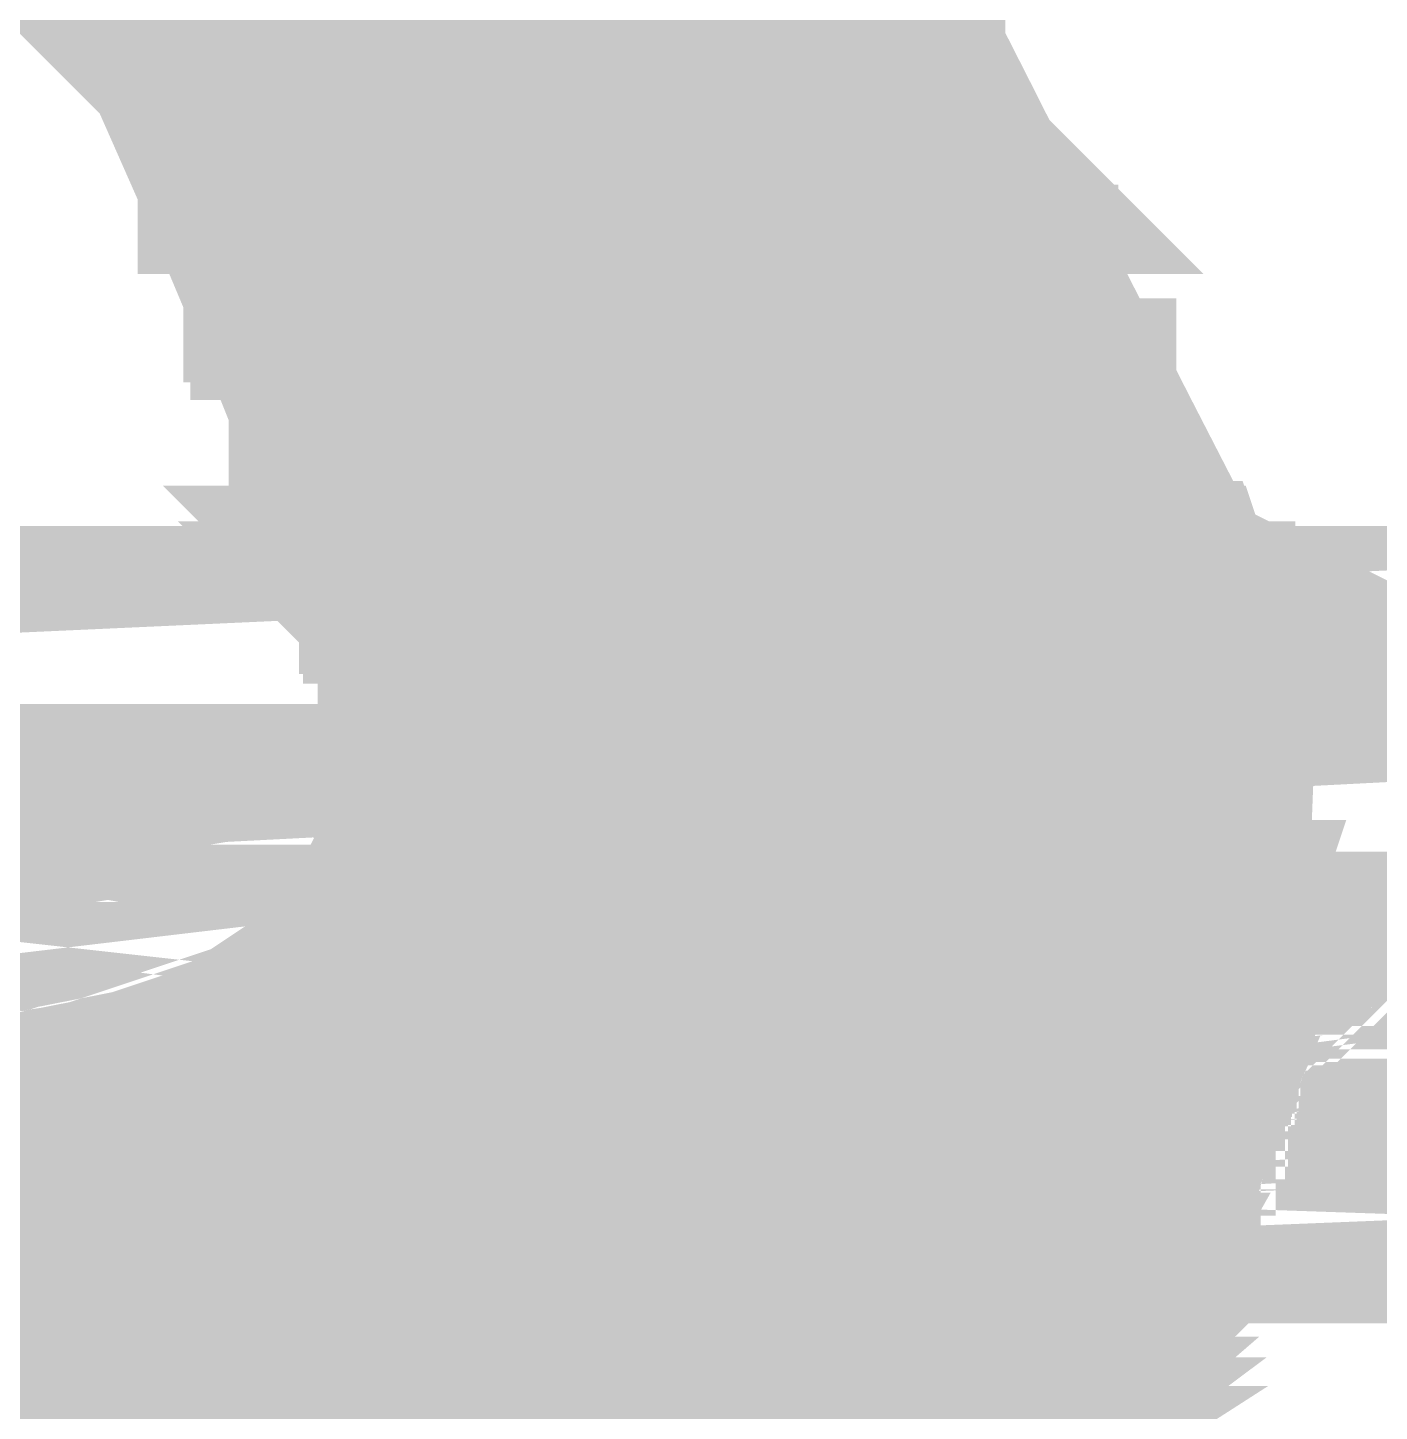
# Model space of a CAD drawing. Extents: x -22 to 239, y -29 to 162.
# Drawn here: x 189.171 to 189.854, y 32.777 to 33.476 of the extents above; entities that cross this region are included whole.
import ezdxf

# ---------------------------------------------------------------- set-up
doc = ezdxf.new("R2010")
doc.units = 0
doc.layers.add('2D_LINE_126', color=255, linetype='CONTINUOUS')

# ---------------------------------------------------------------- blocks, each defined once
blk = doc.blocks.new('SMOOTH_0$1')
at = {"const_width": 0.05}
blk.add_lwpolyline([(-0.025, 0, 1), (0.025, 0, 1)], format="xyb", close=True, dxfattribs=at)
blk = doc.blocks.new('DRAWING_129')
at = {"layer": '2D_LINE_126', "const_width": 0.1}
for points in [[(-8.9807, 1.52769), (-8.94941, 1.45944), (-8.92367, 1.40116), (-8.90063, 1.34631), (-8.87766, 1.28877), (-8.86381, 1.25338), (-8.85039, 1.21952), (-8.83887, 1.1908), (-8.83272, 1.17606), (-8.83107, 1.17186), (-8.82968, 1.16757), (-8.82856, 1.16317), (-8.82508, 1.1444), (-8.8227, 1.12352), (-8.8219, 1.10351), (-8.82288, 1.07815), (-8.82354, 1.07191), (-8.82459, 1.06572), (-8.82602, 1.05953), (-8.82768, 1.054), (-8.82972, 1.0486), (-8.83214, 1.04332), (-8.83694, 1.03448), (-8.84236, 1.0259), (-8.85277, 1.01186), (-8.86432, 0.99872), (-8.87701, 0.98653), (-8.88674, 0.97851), (-8.89702, 0.97119), (-8.9078, 0.9646), (-8.91912, 0.95874), (-8.9372, 0.95098), (-8.95585, 0.94457), (-8.97501, 0.93955), (-9.01359, 0.93193), (-9.05287, 0.92612), (-9.08504, 0.92207)], [(-8.59197, 0.72558), (-8.57155, 0.73871), (-8.55213, 0.75327), (-8.5401, 0.76366), (-8.52881, 0.77477), (-8.51826, 0.78661), (-8.50847, 0.79918), (-8.49619, 0.8175), (-8.48536, 0.83671), (-8.47604, 0.85671), (-8.47031, 0.8703), (-8.46338, 0.88657), (-8.45641, 0.90284), (-8.45054, 0.91644), (-8.44498, 0.93066), (-8.44051, 0.94525), (-8.43714, 0.96013), (-8.4349, 0.97522), (-8.43101, 1.02025), (-8.4293, 1.06548), (-8.43173, 1.15382), (-8.4324, 1.1598), (-8.43358, 1.1657), (-8.43527, 1.17149), (-8.43745, 1.1771), (-8.44011, 1.18251), (-8.44322, 1.18767), (-8.44679, 1.19258), (-8.44847, 1.19484), (-8.45, 1.19721), (-8.45138, 1.19967), (-8.48453, 1.26414), (-8.52223, 1.33806), (-8.56568, 1.42416), (-8.64148, 1.57345)]]:
    blk.add_lwpolyline(points, dxfattribs=at)
for points in [[(-8.94872, 1.45976), (-8.98001, 1.52801), (-8.61926, 1.52801), (-8.58461, 1.45976)], [(-8.93284, 1.42381), (-8.94871, 1.45975), (-8.58461, 1.45975), (-8.56636, 1.42381)], [(-8.94871, 1.45975), (-8.94872, 1.45976), (-8.58461, 1.45976), (-8.58461, 1.45975)], [(-8.94872, 1.45976), (-8.94872, 1.45976), (-8.58461, 1.45976), (-8.58461, 1.45976)], [(-8.92297, 1.40146), (-8.93284, 1.42381), (-8.56636, 1.42381), (-8.55508, 1.40146)], [(-8.92297, 1.40146), (-8.92297, 1.40146), (-8.55508, 1.40146), (-8.55508, 1.40146)], [(-8.89993, 1.3466), (-8.92297, 1.40145), (-8.55507, 1.40145), (-8.5274, 1.3466)], [(-8.92297, 1.40145), (-8.92297, 1.40146), (-8.55508, 1.40146), (-8.55507, 1.40145)], [(-8.89992, 1.34659), (-8.89992, 1.3466), (-8.52739, 1.3466), (-8.52739, 1.34659)], [(-8.89992, 1.3466), (-8.89993, 1.3466), (-8.5274, 1.3466), (-8.52739, 1.3466)], [(-8.89638, 1.33772), (-8.89992, 1.34659), (-8.52739, 1.34659), (-8.52291, 1.33772)], [(-8.89638, 1.33771), (-8.89638, 1.33772), (-8.52291, 1.33772), (-8.52291, 1.33771)], [(-8.87695, 1.28905), (-8.89638, 1.33771), (-8.52291, 1.33771), (-8.49809, 1.28905)], [(-8.87695, 1.28904), (-8.87695, 1.28905), (-8.49809, 1.28905), (-8.49809, 1.28904)], [(-8.86706, 1.2638), (-8.87695, 1.28904), (-8.49809, 1.28904), (-8.48521, 1.2638)], [(-8.8631, 1.25366), (-8.86706, 1.2638), (-8.48521, 1.2638), (-8.48, 1.25366)], [(-8.86706, 1.2638), (-8.86706, 1.2638), (-8.48521, 1.2638), (-8.48521, 1.2638)], [(-8.84968, 1.2198), (-8.8631, 1.25366), (-8.48, 1.25366), (-8.46259, 1.2198)], [(-8.84147, 1.19933), (-8.84968, 1.2198), (-8.46259, 1.2198), (-8.45206, 1.19933)], [(-8.84146, 1.1993), (-8.84146, 1.19931), (-8.45205, 1.19931), (-8.45204, 1.1993)], [(-8.84047, 1.19684), (-8.84146, 1.1993), (-8.45204, 1.1993), (-8.45067, 1.19684)], [(-8.84045, 1.19679), (-8.84046, 1.19681), (-8.45066, 1.19681), (-8.45064, 1.19679)], [(-8.84146, 1.19931), (-8.84147, 1.19933), (-8.45206, 1.19933), (-8.45205, 1.19931)], [(-8.8395, 1.19443), (-8.84045, 1.19679), (-8.45064, 1.19679), (-8.44911, 1.19443)], [(-8.84046, 1.19681), (-8.84047, 1.19684), (-8.45067, 1.19684), (-8.45066, 1.19681)], [(-8.83949, 1.19439), (-8.8395, 1.1944), (-8.4491, 1.1944), (-8.44908, 1.19439)], [(-8.8395, 1.1944), (-8.8395, 1.19443), (-8.44911, 1.19443), (-8.4491, 1.1944)], [(-8.83858, 1.19212), (-8.83949, 1.19439), (-8.44908, 1.19439), (-8.4474, 1.19212)], [(-8.83656, 1.18725), (-8.83816, 1.19108), (-8.44664, 1.19108), (-8.44385, 1.18725)], [(-8.83816, 1.19108), (-8.83858, 1.19212), (-8.4474, 1.19212), (-8.44664, 1.19108)], [(-8.83444, 1.18215), (-8.83656, 1.18725), (-8.44385, 1.18725), (-8.44078, 1.18215)], [(-8.8322, 1.1768), (-8.83444, 1.18215), (-8.44078, 1.18215), (-8.43815, 1.1768)], [(-10.41631, 1.17403), (-10.4163, 1.17405), (-10.04769, 1.17405), (-10.04813, 1.17403)], [(-10.4163, 1.17405), (-10.41628, 1.17406), (-10.04729, 1.17406), (-10.04769, 1.17405)], [(-10.41632, 1.17403), (-10.41631, 1.17403), (-10.04813, 1.17403), (-10.04816, 1.17403)], [(-8.83202, 1.17635), (-8.83202, 1.17636), (-8.43798, 1.17636), (-8.43797, 1.17635)], [(-8.83202, 1.17636), (-8.8322, 1.1768), (-8.43815, 1.1768), (-8.43798, 1.17636)], [(-8.83036, 1.17214), (-8.83201, 1.17634), (-8.43797, 1.17634), (-8.43634, 1.17214)], [(-8.83201, 1.17634), (-8.83202, 1.17635), (-8.43797, 1.17635), (-8.43797, 1.17634)], [(-8.83035, 1.17212), (-8.83036, 1.17214), (-8.43634, 1.17214), (-8.43633, 1.17212)], [(-8.83034, 1.1721), (-8.83035, 1.17212), (-8.43633, 1.17212), (-8.43633, 1.1721)], [(-8.83007, 1.17124), (-8.83034, 1.1721), (-8.43633, 1.1721), (-8.43599, 1.17124)], [(-8.82896, 1.16781), (-8.83007, 1.17124), (-8.43599, 1.17124), (-8.43499, 1.16781)], [(-8.82895, 1.16778), (-8.82896, 1.16781), (-8.43499, 1.16781), (-8.43498, 1.16778)], [(-8.82894, 1.16776), (-8.82895, 1.16778), (-8.43498, 1.16778), (-8.43498, 1.16776)], [(-8.82837, 1.16552), (-8.82894, 1.16776), (-8.43498, 1.16776), (-8.43432, 1.16552)], [(-8.82781, 1.16334), (-8.82782, 1.16336), (-8.43389, 1.16336), (-8.43389, 1.16334)], [(-8.82782, 1.16336), (-8.82837, 1.16552), (-8.43432, 1.16552), (-8.43389, 1.16336)], [(-8.82781, 1.16331), (-8.82781, 1.16334), (-8.43389, 1.16334), (-8.43388, 1.16331)], [(-8.82714, 1.15968), (-8.82781, 1.16331), (-8.43388, 1.16331), (-8.43315, 1.15968)], [(-8.82604, 1.15377), (-8.82714, 1.15968), (-8.43315, 1.15968), (-8.43249, 1.15377)], [(-8.82433, 1.14454), (-8.82604, 1.15377), (-8.43249, 1.15377), (-8.43224, 1.14454)], [(-8.82433, 1.14451), (-8.82433, 1.14454), (-8.43224, 1.14454), (-8.43224, 1.14451)], [(-8.82194, 1.1236), (-8.82433, 1.14448), (-8.43224, 1.14448), (-8.43166, 1.1236)], [(-8.82433, 1.14448), (-8.82433, 1.14451), (-8.43224, 1.14451), (-8.43224, 1.14448)], [(-8.82194, 1.12358), (-8.82194, 1.1236), (-8.43166, 1.1236), (-8.43166, 1.12358)], [(-8.82194, 1.12355), (-8.82194, 1.12358), (-8.43166, 1.12358), (-8.43166, 1.12355)], [(-8.82114, 1.10354), (-8.82194, 1.12355), (-8.43166, 1.12355), (-8.43111, 1.10354)], [(-8.82211, 1.07812), (-8.82114, 1.10348), (-8.43111, 1.10348), (-8.43041, 1.07812)], [(-8.82114, 1.10348), (-8.82114, 1.10351), (-8.43111, 1.10351), (-8.43111, 1.10348)], [(-8.82114, 1.10351), (-8.82114, 1.10354), (-8.43111, 1.10354), (-8.43111, 1.10351)], [(-9.51781, 1.08401), (-9.51784, 1.08401), (-9.20962, 1.08401), (-9.20962, 1.08401)], [(-9.94255, 1.08386), (-9.94245, 1.08401), (-9.51787, 1.08401), (-9.52078, 1.08386)], [(-9.94245, 1.08401), (-9.94245, 1.08401), (-9.51784, 1.08401), (-9.51787, 1.08401)], [(-9.94255, 1.08385), (-9.94255, 1.08386), (-9.52078, 1.08386), (-9.52081, 1.08385)], [(-9.51194, 1.08361), (-9.51483, 1.08392), (-9.2096, 1.08392), (-9.20955, 1.08361)], [(-9.51483, 1.08392), (-9.51486, 1.08392), (-9.2096, 1.08392), (-9.2096, 1.08392)], [(-9.51191, 1.08361), (-9.51194, 1.08361), (-9.20955, 1.08361), (-9.20955, 1.08361)], [(-9.94281, 1.08347), (-9.94256, 1.08385), (-9.52084, 1.08385), (-9.52373, 1.08347)], [(-9.94281, 1.08347), (-9.94281, 1.08347), (-9.52373, 1.08347), (-9.52376, 1.08347)], [(-9.94256, 1.08385), (-9.94255, 1.08385), (-9.52081, 1.08385), (-9.52084, 1.08385)], [(-9.51188, 1.0836), (-9.51191, 1.08361), (-9.20955, 1.08361), (-9.20954, 1.0836)], [(-9.50898, 1.08305), (-9.50901, 1.08306), (-9.20949, 1.08306), (-9.20948, 1.08305)], [(-9.51138, 1.08351), (-9.51188, 1.0836), (-9.20954, 1.0836), (-9.20953, 1.08351)], [(-9.94282, 1.08346), (-9.94281, 1.08347), (-9.52376, 1.08347), (-9.52379, 1.08346)], [(-9.50901, 1.08306), (-9.51138, 1.08351), (-9.20953, 1.08351), (-9.20949, 1.08306)], [(-9.94323, 1.08285), (-9.94323, 1.08285), (-9.52664, 1.08285), (-9.52667, 1.08285)], [(-8.82212, 1.07807), (-8.82211, 1.07809), (-8.43041, 1.07809), (-8.43041, 1.07807)], [(-8.82279, 1.07183), (-8.82212, 1.07807), (-8.43041, 1.07807), (-8.43024, 1.07183)], [(-8.82211, 1.07809), (-8.82211, 1.07812), (-8.43041, 1.07812), (-8.43041, 1.07809)], [(-9.49151, 1.07104), (-9.49212, 1.0717), (-9.21604, 1.0717), (-9.21725, 1.07104)], [(-9.49007, 1.06951), (-9.49151, 1.07104), (-9.21725, 1.07104), (-9.22074, 1.06951)], [(-9.49005, 1.06949), (-9.49007, 1.06951), (-9.22074, 1.06951), (-9.22078, 1.06949)], [(-9.49004, 1.06947), (-9.49005, 1.06949), (-9.22078, 1.06949), (-9.22082, 1.06947)], [(-9.48682, 1.06557), (-9.49004, 1.06947), (-9.22082, 1.06947), (-9.2297, 1.06557)], [(-8.82383, 1.06559), (-8.82279, 1.07179), (-8.43024, 1.07179), (-8.43007, 1.06559)], [(-8.82279, 1.07179), (-8.82279, 1.07181), (-8.43024, 1.07181), (-8.43024, 1.07179)], [(-8.82279, 1.07181), (-8.82279, 1.07183), (-8.43024, 1.07183), (-8.43024, 1.07181)], [(-9.48558, 1.06406), (-9.4856, 1.06408), (-9.23389, 1.06408), (-9.23394, 1.06406)], [(-9.4856, 1.06408), (-9.48682, 1.06557), (-9.2297, 1.06557), (-9.23389, 1.06408)], [(-9.48274, 1.06013), (-9.48557, 1.06405), (-9.234, 1.06405), (-9.24507, 1.06013)], [(-9.48557, 1.06405), (-9.48558, 1.06406), (-9.23394, 1.06406), (-9.234, 1.06405)], [(-8.82528, 1.05936), (-8.82386, 1.06548), (-8.43006, 1.06548), (-8.4303, 1.05936)], [(-8.82384, 1.06554), (-8.82384, 1.06557), (-8.43007, 1.06557), (-8.43007, 1.06554)], [(-8.82386, 1.06548), (-8.82384, 1.06554), (-8.43007, 1.06554), (-8.43006, 1.06548)], [(-8.82384, 1.06557), (-8.82383, 1.06559), (-8.43007, 1.06559), (-8.43007, 1.06557)], [(-9.4777, 1.0524), (-9.47967, 1.05553), (-9.26177, 1.05553), (-9.27419, 1.0524)], [(-9.48146, 1.05836), (-9.48147, 1.05838), (-9.25144, 1.05838), (-9.25152, 1.05836)], [(-9.47967, 1.05553), (-9.48146, 1.05836), (-9.25152, 1.05836), (-9.26177, 1.05553)], [(-9.48149, 1.05839), (-9.48274, 1.06013), (-9.24507, 1.06013), (-9.25137, 1.05839)], [(-9.48147, 1.05838), (-9.48149, 1.05839), (-9.25137, 1.05839), (-9.25144, 1.05838)], [(-8.82695, 1.05378), (-8.82529, 1.05931), (-8.4303, 1.05931), (-8.43051, 1.05378)], [(-8.82529, 1.05931), (-8.82528, 1.05933), (-8.4303, 1.05933), (-8.4303, 1.05931)], [(-8.82528, 1.05933), (-8.82528, 1.05936), (-8.4303, 1.05936), (-8.4303, 1.05933)], [(-9.47652, 1.05026), (-9.47652, 1.05026), (-9.28272, 1.05026), (-9.28273, 1.05026)], [(-9.47767, 1.05236), (-9.47769, 1.05238), (-9.27427, 1.05238), (-9.27435, 1.05236)], [(-9.47652, 1.05026), (-9.47767, 1.05236), (-9.27435, 1.05236), (-9.28272, 1.05026)], [(-9.47769, 1.05238), (-9.4777, 1.0524), (-9.27419, 1.0524), (-9.27427, 1.05238)], [(-9.47428, 1.04619), (-9.47652, 1.05026), (-9.28273, 1.05026), (-9.29809, 1.04619)], [(-8.83145, 1.04301), (-8.82903, 1.04828), (-8.43071, 1.04828), (-8.43091, 1.04301)], [(-8.82903, 1.04828), (-8.82902, 1.04831), (-8.43071, 1.04831), (-8.43071, 1.04828)], [(-8.82902, 1.04831), (-8.82901, 1.04833), (-8.43071, 1.04833), (-8.43071, 1.04831)], [(-8.82901, 1.04833), (-8.82697, 1.05373), (-8.43051, 1.05373), (-8.43071, 1.04833)], [(-8.82697, 1.05373), (-8.82696, 1.05376), (-8.43051, 1.05376), (-8.43051, 1.05373)], [(-8.82696, 1.05376), (-8.82695, 1.05378), (-8.43051, 1.05378), (-8.43051, 1.05376)], [(-9.47228, 1.0425), (-9.47228, 1.0425), (-9.31198, 1.0425), (-9.31199, 1.0425)], [(-9.46768, 1.03406), (-9.47228, 1.0425), (-9.31199, 1.0425), (-9.34298, 1.03406)], [(-9.47228, 1.04251), (-9.47428, 1.04618), (-9.2981, 1.04618), (-9.31198, 1.04251)], [(-9.47428, 1.04618), (-9.47428, 1.04619), (-9.29809, 1.04619), (-9.2981, 1.04618)], [(-8.83627, 1.03412), (-8.83147, 1.04296), (-8.43091, 1.04296), (-8.43125, 1.03412)], [(-8.83147, 1.04296), (-8.83146, 1.04298), (-8.43091, 1.04298), (-8.43091, 1.04296)], [(-8.83146, 1.04298), (-8.83145, 1.04301), (-8.43091, 1.04301), (-8.43091, 1.04298)], [(-9.46755, 1.03384), (-9.46768, 1.03406), (-9.34298, 1.03406), (-9.34377, 1.03384)], [(-8.84171, 1.0255), (-8.8363, 1.03407), (-8.43125, 1.03407), (-8.43157, 1.0255)], [(-8.8363, 1.03407), (-8.83628, 1.0341), (-8.43125, 1.0341), (-8.43125, 1.03407)], [(-8.83628, 1.0341), (-8.83627, 1.03412), (-8.43125, 1.03412), (-8.43125, 1.0341)], [(-9.46755, 1.03384), (-9.46755, 1.03384), (-9.34377, 1.03384), (-9.34378, 1.03384)], [(-9.46236, 1.0255), (-9.46755, 1.03384), (-9.34378, 1.03384), (-9.37349, 1.0255)], [(-9.45744, 1.01828), (-9.46083, 1.02304), (-9.38277, 1.02304), (-9.40072, 1.01828)], [(-9.46083, 1.02304), (-9.46236, 1.0255), (-9.37349, 1.0255), (-9.38277, 1.02304)], [(-8.85216, 1.0114), (-8.84557, 1.02029), (-8.43177, 1.02029), (-8.43254, 1.0114)], [(-8.84557, 1.02029), (-8.84175, 1.02545), (-8.43158, 1.02545), (-8.43177, 1.02029)], [(-8.84175, 1.02545), (-8.84173, 1.02547), (-8.43158, 1.02547), (-8.43158, 1.02545)], [(-8.84173, 1.02547), (-8.84171, 1.0255), (-8.43157, 1.0255), (-8.43158, 1.02547)], [(-9.45352, 1.013), (-9.45387, 1.01337), (-9.42326, 1.01337), (-9.42497, 1.013)], [(-9.45387, 1.01337), (-9.45454, 1.01419), (-9.41949, 1.01419), (-9.42326, 1.01337)], [(-9.45454, 1.01419), (-9.45744, 1.01828), (-9.40072, 1.01828), (-9.41949, 1.01419)], [(-9.44643, 1.00944), (-9.44692, 1.00947), (-9.44579, 1.00947)], [(-9.44692, 1.00947), (-9.44706, 1.00947), (-9.44574, 1.00947), (-9.44579, 1.00947)], [(-9.44706, 1.00947), (-9.4476, 1.00954), (-9.44515, 1.00954), (-9.44574, 1.00947)], [(-9.4476, 1.00954), (-9.44769, 1.00955), (-9.44508, 1.00955), (-9.44515, 1.00954)], [(-9.44832, 1.00968), (-9.44893, 1.00985), (-9.44332, 1.00985), (-9.44434, 1.00968)], [(-9.44769, 1.00955), (-9.44832, 1.00968), (-9.44434, 1.00968), (-9.44508, 1.00955)], [(-9.44893, 1.00985), (-9.44953, 1.01007), (-9.44202, 1.01007), (-9.44332, 1.00985)], [(-9.44953, 1.01007), (-9.4501, 1.01034), (-9.44046, 1.01034), (-9.44202, 1.01007)], [(-9.4501, 1.01034), (-9.45066, 1.01066), (-9.43863, 1.01066), (-9.44046, 1.01034)], [(-9.45066, 1.01066), (-9.45153, 1.01124), (-9.4352, 1.01124), (-9.43863, 1.01066)], [(-9.45153, 1.01124), (-9.45236, 1.0119), (-9.43141, 1.0119), (-9.4352, 1.01124)], [(-9.45236, 1.0119), (-9.45315, 1.01261), (-9.42727, 1.01261), (-9.43141, 1.0119)], [(-9.45315, 1.01261), (-9.45352, 1.013), (-9.42497, 1.013), (-9.42727, 1.01261)], [(-8.86375, 0.99822), (-8.8522, 1.01135), (-8.43254, 1.01135), (-8.43368, 0.99822)], [(-8.8522, 1.01135), (-8.85218, 1.01138), (-8.43254, 1.01138), (-8.43254, 1.01135)], [(-8.85218, 1.01138), (-8.85216, 1.0114), (-8.43254, 1.0114), (-8.43254, 1.01138)], [(-8.87648, 0.98598), (-8.8638, 0.99817), (-8.43368, 0.99817), (-8.43473, 0.98598)], [(-8.8638, 0.99817), (-8.86377, 0.99819), (-8.43368, 0.99819), (-8.43368, 0.99817)], [(-8.86377, 0.99819), (-8.86375, 0.99822), (-8.43368, 0.99822), (-8.43368, 0.99819)], [(-8.88625, 0.97793), (-8.87652, 0.98594), (-8.43474, 0.98594), (-8.43543, 0.97793)], [(-8.87652, 0.98594), (-8.8765, 0.98596), (-8.43474, 0.98596), (-8.43474, 0.98594)], [(-8.8765, 0.98596), (-8.87648, 0.98598), (-8.43473, 0.98598), (-8.43474, 0.98596)], [(-8.89658, 0.97057), (-8.88992, 0.97531), (-8.43565, 0.97531), (-8.43636, 0.97057)], [(-8.8863, 0.97789), (-8.88627, 0.97791), (-8.43543, 0.97791), (-8.43543, 0.97789)], [(-8.88992, 0.97531), (-8.8863, 0.97789), (-8.43543, 0.97789), (-8.43565, 0.97531)], [(-8.88627, 0.97791), (-8.88625, 0.97793), (-8.43543, 0.97793), (-8.43543, 0.97791)], [(-8.9074, 0.96395), (-8.89663, 0.97054), (-8.43636, 0.97054), (-8.43734, 0.96395)], [(-8.89663, 0.97054), (-8.8966, 0.97055), (-8.43636, 0.97055), (-8.43636, 0.97054)], [(-8.8966, 0.97055), (-8.89658, 0.97057), (-8.43636, 0.97057), (-8.43636, 0.97055)], [(-8.9369, 0.95028), (-8.91882, 0.95804), (-8.4384, 0.95804), (-8.44015, 0.95028)], [(-8.91882, 0.95804), (-8.91879, 0.95805), (-8.43839, 0.95805), (-8.4384, 0.95804)], [(-8.91879, 0.95805), (-8.91877, 0.95806), (-8.43839, 0.95806), (-8.43839, 0.95805)], [(-8.91877, 0.95806), (-8.91452, 0.96027), (-8.43789, 0.96027), (-8.43839, 0.95806)], [(-8.91452, 0.96027), (-8.90745, 0.96393), (-8.43735, 0.96393), (-8.43789, 0.96027)], [(-8.90745, 0.96393), (-8.90742, 0.96394), (-8.43735, 0.96394), (-8.43735, 0.96393)], [(-8.90742, 0.96394), (-8.9074, 0.96395), (-8.43734, 0.96395), (-8.43735, 0.96394)], [(-8.95096, 0.94544), (-8.93695, 0.95026), (-8.44016, 0.95026), (-8.44125, 0.94544)], [(-8.93695, 0.95026), (-8.93693, 0.95027), (-8.44016, 0.95027), (-8.44016, 0.95026)], [(-8.93693, 0.95027), (-8.9369, 0.95028), (-8.44015, 0.95028), (-8.44016, 0.95027)], [(-8.97481, 0.93881), (-8.95565, 0.94383), (-8.44174, 0.94383), (-8.44328, 0.93881)], [(-8.95565, 0.94383), (-8.95563, 0.94384), (-8.44174, 0.94384), (-8.44174, 0.94383)], [(-8.95563, 0.94384), (-8.9556, 0.94385), (-8.44174, 0.94385), (-8.44174, 0.94384)], [(-8.9556, 0.94385), (-8.95096, 0.94544), (-8.44125, 0.94544), (-8.44174, 0.94385)], [(-9.01345, 0.93118), (-8.97486, 0.9388), (-8.44328, 0.9388), (-8.44562, 0.93118)], [(-8.97486, 0.9388), (-8.97483, 0.93881), (-8.44328, 0.93881), (-8.44328, 0.9388)], [(-8.97483, 0.93881), (-8.97481, 0.93881), (-8.44328, 0.93881), (-8.44328, 0.93881)], [(-9.05275, 0.92537), (-9.01527, 0.93091), (-8.4457, 0.93091), (-8.44787, 0.92537)], [(-9.01527, 0.93091), (-9.01348, 0.93118), (-8.44562, 0.93118), (-8.4457, 0.93091)], [(-9.01348, 0.93118), (-9.01347, 0.93118), (-8.44562, 0.93118), (-8.44562, 0.93118)], [(-9.01347, 0.93118), (-9.01345, 0.93118), (-8.44562, 0.93118), (-8.44562, 0.93118)], [(-9.08495, 0.92131), (-9.05277, 0.92536), (-8.44787, 0.92536), (-8.44945, 0.92131)], [(-9.05276, 0.92536), (-9.05275, 0.92537), (-8.44787, 0.92537), (-8.44787, 0.92536)], [(-9.05277, 0.92536), (-9.05276, 0.92536), (-8.44787, 0.92536), (-8.44787, 0.92536)], [(-9.15024, 0.91268), (-9.12011, 0.91673), (-8.45124, 0.91673), (-8.45299, 0.91268)], [(-9.11907, 0.91687), (-9.08495, 0.92131), (-8.44945, 0.92131), (-8.45119, 0.91687)], [(-9.12011, 0.91673), (-9.11907, 0.91687), (-8.45119, 0.91687), (-8.45124, 0.91673)], [(-9.19298, 0.90703), (-9.17224, 0.90956), (-8.45434, 0.90956), (-8.45544, 0.90703)], [(-9.17223, 0.90956), (-9.17222, 0.90956), (-8.45434, 0.90956), (-8.45434, 0.90956)], [(-9.17222, 0.90956), (-9.15024, 0.91268), (-8.45299, 0.91268), (-8.45434, 0.90956)], [(-9.17224, 0.90956), (-9.17223, 0.90956), (-8.45434, 0.90956), (-8.45434, 0.90956)], [(-9.27186, 0.90241), (-9.24732, 0.90314), (-8.45712, 0.90314), (-8.45743, 0.90241)], [(-9.29748, 0.90136), (-9.27186, 0.90241), (-8.45743, 0.90241), (-8.45788, 0.90136)], [(-9.24732, 0.90314), (-9.2473, 0.90314), (-8.45712, 0.90314), (-8.45712, 0.90314)], [(-9.2472, 0.90315), (-9.2196, 0.90479), (-8.4564, 0.90479), (-8.45711, 0.90315)], [(-9.21959, 0.90479), (-9.21958, 0.90479), (-8.4564, 0.90479), (-8.4564, 0.90479)], [(-9.24729, 0.90314), (-9.24724, 0.90314), (-8.45711, 0.90314), (-8.45712, 0.90314)], [(-9.24724, 0.90314), (-9.2472, 0.90315), (-8.45711, 0.90315), (-8.45711, 0.90314)], [(-9.32872, 0.89867), (-9.29748, 0.90136), (-8.45788, 0.90136), (-8.45903, 0.89867)], [(-9.21958, 0.90479), (-9.19301, 0.90702), (-8.45544, 0.90702), (-8.4564, 0.90479)], [(-9.2196, 0.90479), (-9.21959, 0.90479), (-8.4564, 0.90479), (-8.4564, 0.90479)], [(-9.19301, 0.90702), (-9.193, 0.90702), (-8.45544, 0.90702), (-8.45544, 0.90702)], [(-9.193, 0.90702), (-9.19298, 0.90703), (-8.45544, 0.90703), (-8.45544, 0.90702)], [(-9.2473, 0.90314), (-9.24729, 0.90314), (-8.45712, 0.90314), (-8.45712, 0.90314)], [(-9.36034, 0.89493), (-9.32872, 0.89867), (-8.45903, 0.89867), (-8.46063, 0.89493)], [(-9.38724, 0.89062), (-9.36034, 0.89493), (-8.46063, 0.89493), (-8.46248, 0.89062)], [(-9.41219, 0.88687), (-9.38725, 0.89062), (-8.46248, 0.89062), (-8.46408, 0.88687)], [(-9.38724, 0.89062), (-9.38724, 0.89062), (-8.46248, 0.89062), (-8.46248, 0.89062)], [(-9.38725, 0.89062), (-9.38724, 0.89062), (-8.46248, 0.89062), (-8.46248, 0.89062)], [(-9.46483, 0.88114), (-9.46482, 0.88114), (-8.46652, 0.88114), (-8.46652, 0.88114)], [(-9.51691, 0.87691), (-9.46483, 0.88114), (-8.46652, 0.88114), (-8.46833, 0.87691)], [(-9.41826, 0.88596), (-9.41825, 0.88596), (-8.46447, 0.88596), (-8.46447, 0.88596)], [(-9.46482, 0.88114), (-9.41826, 0.88596), (-8.46447, 0.88596), (-8.46652, 0.88114)], [(-9.46482, 0.88114), (-9.46482, 0.88114), (-8.46652, 0.88114), (-8.46652, 0.88114)], [(-9.4122, 0.88687), (-9.41219, 0.88687), (-8.46408, 0.88687), (-8.46409, 0.88687)], [(-9.41825, 0.88596), (-9.41823, 0.88597), (-8.46447, 0.88597), (-8.46447, 0.88596)], [(-9.41823, 0.88597), (-9.4122, 0.88687), (-8.46409, 0.88687), (-8.46447, 0.88597)], [(-9.63649, 0.87121), (-9.56739, 0.87398), (-8.46957, 0.87398), (-8.47075, 0.87121)], [(-9.56738, 0.87398), (-9.51693, 0.87691), (-8.46833, 0.87691), (-8.46957, 0.87398)], [(-9.51692, 0.87691), (-9.51691, 0.87691), (-8.46833, 0.87691), (-8.46833, 0.87691)], [(-9.56739, 0.87398), (-9.56739, 0.87398), (-8.46957, 0.87398), (-8.46957, 0.87398)], [(-9.51693, 0.87691), (-9.51692, 0.87691), (-8.46833, 0.87691), (-8.46833, 0.87691)], [(-9.56739, 0.87398), (-9.56738, 0.87398), (-8.46957, 0.87398), (-8.46957, 0.87398)], [(-10.06061, 0.87156), (-10.06061, 0.87156), (-9.66816, 0.87156), (-9.66814, 0.87156)], [(-10.06082, 0.87102), (-10.06061, 0.87156), (-9.66814, 0.87156), (-9.65232, 0.87102)], [(-9.6365, 0.87121), (-9.63649, 0.87121), (-8.47075, 0.87121), (-8.47075, 0.87121)], [(-10.06039, 0.8721), (-10.06039, 0.87211), (-9.67398, 0.87211), (-9.67395, 0.8721)], [(-10.06061, 0.87156), (-10.06061, 0.87157), (-9.66819, 0.87157), (-9.66816, 0.87156)], [(-10.06061, 0.87157), (-10.06039, 0.8721), (-9.67395, 0.8721), (-9.66819, 0.87157)], [(-10.06099, 0.8706), (-10.06099, 0.8706), (-8.47101, 0.8706), (-8.47101, 0.8706)], [(-10.0664, 0.85702), (-10.06099, 0.8706), (-8.47101, 0.8706), (-8.47674, 0.85702)], [(-10.06099, 0.8706), (-10.06082, 0.87102), (-8.47083, 0.87102), (-8.47101, 0.8706)], [(-9.6523, 0.87102), (-9.65229, 0.87102), (-8.47083, 0.87102), (-8.47083, 0.87102)], [(-9.65229, 0.87102), (-9.63651, 0.87121), (-8.47075, 0.87121), (-8.47083, 0.87102)], [(-9.63651, 0.87121), (-9.6365, 0.87121), (-8.47075, 0.87121), (-8.47075, 0.87121)], [(-10.07434, 0.83706), (-10.0664, 0.85702), (-8.47674, 0.85702), (-8.48604, 0.83706)], [(-10.0773, 0.82963), (-10.07434, 0.83706), (-8.48604, 0.83706), (-8.49023, 0.82963)], [(-10.08089, 0.8179), (-10.0773, 0.82963), (-8.49023, 0.82963), (-8.49684, 0.8179)], [(-10.08518, 0.80383), (-10.08089, 0.8179), (-8.49684, 0.8179), (-8.50626, 0.80383)], [(-10.08608, 0.79962), (-10.08518, 0.80383), (-8.50626, 0.80383), (-8.50909, 0.79962)], [(-10.08877, 0.7871), (-10.08608, 0.79962), (-8.50909, 0.79962), (-8.51885, 0.7871)], [(-10.09084, 0.77743), (-10.08877, 0.7871), (-8.51885, 0.7871), (-8.52746, 0.77743)], [(-10.0925, 0.76422), (-10.09111, 0.7753), (-8.52936, 0.7753), (-8.54062, 0.76422)], [(-10.09111, 0.7753), (-10.09084, 0.77743), (-8.52746, 0.77743), (-8.52936, 0.7753)], [(-10.09381, 0.75387), (-10.0925, 0.76422), (-8.54062, 0.76422), (-8.5526, 0.75387)], [(-10.09422, 0.75065), (-10.09381, 0.75387), (-8.5526, 0.75387), (-8.5569, 0.75065)], [(-10.09467, 0.73933), (-10.09422, 0.75065), (-8.5569, 0.75065), (-8.57199, 0.73933)], [(-10.09519, 0.72624), (-10.09467, 0.73933), (-8.57199, 0.73933), (-8.59236, 0.72624)]]:
    blk.add_lwpolyline(points, close=True, dxfattribs=at)
at = {"layer": '2D_LINE_126'}
for p in [(-8.94872, 1.45976), (-8.94872, 1.45976), (-8.94872, 1.45976), (-8.94872, 1.45976), (-8.94871, 1.45975), (-8.94871, 1.45975), (-8.58461, 1.45976), (-8.58461, 1.45976), (-8.58461, 1.45976), (-8.58461, 1.45976), (-8.58461, 1.45975), (-8.58461, 1.45975), (-8.93284, 1.42381), (-8.93284, 1.42381), (-8.56636, 1.42381), (-8.56636, 1.42381), (-8.92297, 1.40146), (-8.92297, 1.40146), (-8.92297, 1.40146), (-8.92297, 1.40146), (-8.92297, 1.40145), (-8.92297, 1.40145), (-8.55508, 1.40146), (-8.55508, 1.40146), (-8.55508, 1.40146), (-8.55508, 1.40146), (-8.55507, 1.40145), (-8.55507, 1.40145), (-8.89993, 1.3466), (-8.89993, 1.3466), (-8.89992, 1.3466), (-8.89992, 1.3466), (-8.89992, 1.34659), (-8.89992, 1.34659), (-8.5274, 1.3466), (-8.5274, 1.3466), (-8.52739, 1.3466), (-8.52739, 1.3466), (-8.52739, 1.34659), (-8.52739, 1.34659), (-8.89638, 1.33772), (-8.89638, 1.33772), (-8.89638, 1.33771), (-8.89638, 1.33771), (-8.52291, 1.33772), (-8.52291, 1.33772), (-8.52291, 1.33771), (-8.52291, 1.33771), (-8.87695, 1.28905), (-8.87695, 1.28905), (-8.87695, 1.28904), (-8.87695, 1.28904), (-8.49809, 1.28905), (-8.49809, 1.28905), (-8.49809, 1.28904), (-8.49809, 1.28904), (-8.86706, 1.2638), (-8.86706, 1.2638), (-8.86706, 1.2638), (-8.86706, 1.2638), (-8.48521, 1.2638), (-8.48521, 1.2638), (-8.48521, 1.2638), (-8.48521, 1.2638), (-8.8631, 1.25366), (-8.8631, 1.25366), (-8.48, 1.25366), (-8.48, 1.25366), (-8.84968, 1.2198), (-8.84968, 1.2198), (-8.46259, 1.2198), (-8.46259, 1.2198), (-8.84147, 1.19933), (-8.84147, 1.19933), (-8.84146, 1.19931), (-8.84146, 1.19931), (-8.84146, 1.1993), (-8.84146, 1.1993), (-8.84047, 1.19684), (-8.84047, 1.19684), (-8.84046, 1.19681), (-8.84046, 1.19681), (-8.84045, 1.19679), (-8.84045, 1.19679), (-8.45206, 1.19933), (-8.45206, 1.19933), (-8.45205, 1.19931), (-8.45205, 1.19931), (-8.45204, 1.1993), (-8.45204, 1.1993), (-8.45067, 1.19684), (-8.45067, 1.19684), (-8.45066, 1.19681), (-8.45066, 1.19681), (-8.45064, 1.19679), (-8.45064, 1.19679), (-8.8395, 1.19443), (-8.8395, 1.19443), (-8.8395, 1.1944), (-8.8395, 1.1944), (-8.83949, 1.19439), (-8.83949, 1.19439), (-8.83858, 1.19212), (-8.83858, 1.19212), (-8.83816, 1.19108), (-8.83816, 1.19108), (-8.44911, 1.19443), (-8.44911, 1.19443), (-8.4491, 1.1944), (-8.4491, 1.1944), (-8.44908, 1.19439), (-8.44908, 1.19439), (-8.4474, 1.19212), (-8.4474, 1.19212), (-8.44664, 1.19108), (-8.44664, 1.19108), (-8.83656, 1.18725), (-8.83656, 1.18725), (-8.83444, 1.18215), (-8.83444, 1.18215), (-8.44385, 1.18725), (-8.44385, 1.18725), (-8.44078, 1.18215), (-8.44078, 1.18215), (-8.8322, 1.1768), (-8.8322, 1.1768), (-8.83202, 1.17636), (-8.83202, 1.17636), (-8.83202, 1.17635), (-8.83202, 1.17635), (-8.83201, 1.17634), (-8.83201, 1.17634), (-8.43815, 1.1768), (-8.43815, 1.1768), (-8.43798, 1.17636), (-8.43798, 1.17636), (-8.43797, 1.17635), (-8.43797, 1.17635), (-8.43797, 1.17634), (-8.43797, 1.17634), (-8.83036, 1.17214), (-8.83036, 1.17214), (-8.83035, 1.17212), (-8.83035, 1.17212), (-8.83034, 1.1721), (-8.83034, 1.1721), (-8.83007, 1.17124), (-8.83007, 1.17124), (-8.82896, 1.16781), (-8.82896, 1.16781), (-8.82895, 1.16778), (-8.82895, 1.16778), (-8.82894, 1.16776), (-8.82894, 1.16776), (-8.43634, 1.17214), (-8.43634, 1.17214), (-8.43633, 1.17212), (-8.43633, 1.17212), (-8.43633, 1.1721), (-8.43633, 1.1721), (-8.43599, 1.17124), (-8.43599, 1.17124), (-8.43499, 1.16781), (-8.43499, 1.16781), (-8.43498, 1.16778), (-8.43498, 1.16778), (-8.43498, 1.16776), (-8.43498, 1.16776), (-8.82837, 1.16552), (-8.82837, 1.16552), (-8.82782, 1.16336), (-8.82782, 1.16336), (-8.82781, 1.16334), (-8.82781, 1.16334), (-8.82781, 1.16331), (-8.82781, 1.16331), (-8.43432, 1.16552), (-8.43432, 1.16552), (-8.43389, 1.16336), (-8.43389, 1.16336), (-8.43389, 1.16334), (-8.43389, 1.16334), (-8.43388, 1.16331), (-8.43388, 1.16331), (-8.82714, 1.15968), (-8.82714, 1.15968), (-8.82604, 1.15377), (-8.82604, 1.15377), (-8.43315, 1.15968), (-8.43315, 1.15968), (-8.43249, 1.15377), (-8.43249, 1.15377), (-8.82433, 1.14454), (-8.82433, 1.14454), (-8.82433, 1.14451), (-8.82433, 1.14451), (-8.82433, 1.14448), (-8.82433, 1.14448), (-8.43224, 1.14454), (-8.43224, 1.14454), (-8.43224, 1.14451), (-8.43224, 1.14451), (-8.43224, 1.14448), (-8.43224, 1.14448), (-8.82194, 1.1236), (-8.82194, 1.1236), (-8.82194, 1.12358), (-8.82194, 1.12358), (-8.82194, 1.12355), (-8.82194, 1.12355), (-8.43166, 1.1236), (-8.43166, 1.1236), (-8.43166, 1.12358), (-8.43166, 1.12358), (-8.43166, 1.12355), (-8.43166, 1.12355), (-8.82114, 1.10354), (-8.82114, 1.10354), (-8.82114, 1.10351), (-8.82114, 1.10351), (-8.82114, 1.10348), (-8.82114, 1.10348), (-8.43111, 1.10354), (-8.43111, 1.10354), (-8.43111, 1.10351), (-8.43111, 1.10351), (-8.43111, 1.10348), (-8.43111, 1.10348), (-8.82212, 1.07807), (-8.82212, 1.07807), (-8.82211, 1.07812), (-8.82211, 1.07812), (-8.82211, 1.07809), (-8.82211, 1.07809), (-8.43041, 1.07812), (-8.43041, 1.07812), (-8.43041, 1.07809), (-8.43041, 1.07809), (-8.43041, 1.07807), (-8.43041, 1.07807), (-8.82279, 1.07183), (-8.82279, 1.07183), (-8.82279, 1.07181), (-8.82279, 1.07181), (-8.82279, 1.07179), (-8.82279, 1.07179), (-8.43024, 1.07183), (-8.43024, 1.07183), (-8.43024, 1.07181), (-8.43024, 1.07181), (-8.43024, 1.07179), (-8.43024, 1.07179), (-8.82386, 1.06548), (-8.82386, 1.06548), (-8.82384, 1.06557), (-8.82384, 1.06557), (-8.82384, 1.06554), (-8.82384, 1.06554), (-8.82383, 1.06559), (-8.82383, 1.06559), (-8.43007, 1.06559), (-8.43007, 1.06559), (-8.43007, 1.06557), (-8.43007, 1.06557), (-8.43007, 1.06554), (-8.43007, 1.06554), (-8.43006, 1.06548), (-8.43006, 1.06548), (-8.82529, 1.05931), (-8.82529, 1.05931), (-8.82528, 1.05936), (-8.82528, 1.05936), (-8.82528, 1.05933), (-8.82528, 1.05933), (-8.4303, 1.05936), (-8.4303, 1.05936), (-8.4303, 1.05933), (-8.4303, 1.05933), (-8.4303, 1.05931), (-8.4303, 1.05931), (-8.82903, 1.04828), (-8.82903, 1.04828), (-8.82902, 1.04831), (-8.82902, 1.04831), (-8.82901, 1.04833), (-8.82901, 1.04833), (-8.82697, 1.05373), (-8.82697, 1.05373), (-8.82696, 1.05376), (-8.82696, 1.05376), (-8.82695, 1.05378), (-8.82695, 1.05378), (-8.43071, 1.04833), (-8.43071, 1.04833), (-8.43071, 1.04831), (-8.43071, 1.04831), (-8.43071, 1.04828), (-8.43071, 1.04828), (-8.43051, 1.05378), (-8.43051, 1.05378), (-8.43051, 1.05376), (-8.43051, 1.05376), (-8.43051, 1.05373), (-8.43051, 1.05373), (-8.83147, 1.04296), (-8.83147, 1.04296), (-8.83146, 1.04298), (-8.83146, 1.04298), (-8.83145, 1.04301), (-8.83145, 1.04301), (-8.43091, 1.04301), (-8.43091, 1.04301), (-8.43091, 1.04298), (-8.43091, 1.04298), (-8.43091, 1.04296), (-8.43091, 1.04296), (-8.8363, 1.03407), (-8.8363, 1.03407), (-8.83628, 1.0341), (-8.83628, 1.0341), (-8.83627, 1.03412), (-8.83627, 1.03412), (-8.43125, 1.03412), (-8.43125, 1.03412), (-8.43125, 1.0341), (-8.43125, 1.0341), (-8.43125, 1.03407), (-8.43125, 1.03407), (-8.84557, 1.02029), (-8.84557, 1.02029), (-8.84175, 1.02545), (-8.84175, 1.02545), (-8.84173, 1.02547), (-8.84173, 1.02547), (-8.84171, 1.0255), (-8.84171, 1.0255), (-8.43177, 1.02029), (-8.43177, 1.02029), (-8.43158, 1.02547), (-8.43158, 1.02547), (-8.43158, 1.02545), (-8.43158, 1.02545), (-8.43157, 1.0255), (-8.43157, 1.0255), (-8.8522, 1.01135), (-8.8522, 1.01135), (-8.85218, 1.01138), (-8.85218, 1.01138), (-8.85216, 1.0114), (-8.85216, 1.0114), (-8.43254, 1.0114), (-8.43254, 1.0114), (-8.43254, 1.01138), (-8.43254, 1.01138), (-8.43254, 1.01135), (-8.43254, 1.01135), (-8.8638, 0.99817), (-8.8638, 0.99817), (-8.86377, 0.99819), (-8.86377, 0.99819), (-8.86375, 0.99822), (-8.86375, 0.99822), (-8.43368, 0.99822), (-8.43368, 0.99822), (-8.43368, 0.99819), (-8.43368, 0.99819), (-8.43368, 0.99817), (-8.43368, 0.99817), (-8.87652, 0.98594), (-8.87652, 0.98594), (-8.8765, 0.98596), (-8.8765, 0.98596), (-8.87648, 0.98598), (-8.87648, 0.98598), (-8.43474, 0.98596), (-8.43474, 0.98596), (-8.43474, 0.98594), (-8.43474, 0.98594), (-8.43473, 0.98598), (-8.43473, 0.98598), (-8.88992, 0.97531), (-8.88992, 0.97531), (-8.8863, 0.97789), (-8.8863, 0.97789), (-8.88627, 0.97791), (-8.88627, 0.97791), (-8.88625, 0.97793), (-8.88625, 0.97793), (-8.43565, 0.97531), (-8.43565, 0.97531), (-8.43543, 0.97793), (-8.43543, 0.97793), (-8.43543, 0.97791), (-8.43543, 0.97791), (-8.43543, 0.97789), (-8.43543, 0.97789), (-8.89663, 0.97054), (-8.89663, 0.97054), (-8.8966, 0.97055), (-8.8966, 0.97055), (-8.89658, 0.97057), (-8.89658, 0.97057), (-8.43636, 0.97057), (-8.43636, 0.97057), (-8.43636, 0.97055), (-8.43636, 0.97055), (-8.43636, 0.97054), (-8.43636, 0.97054), (-8.91882, 0.95804), (-8.91882, 0.95804), (-8.91879, 0.95805), (-8.91879, 0.95805), (-8.91877, 0.95806), (-8.91877, 0.95806), (-8.91452, 0.96027), (-8.91452, 0.96027), (-8.90745, 0.96393), (-8.90745, 0.96393), (-8.90742, 0.96394), (-8.90742, 0.96394), (-8.9074, 0.96395), (-8.9074, 0.96395), (-8.4384, 0.95804), (-8.4384, 0.95804), (-8.43839, 0.95806), (-8.43839, 0.95806), (-8.43839, 0.95805), (-8.43839, 0.95805), (-8.43789, 0.96027), (-8.43789, 0.96027), (-8.43735, 0.96394), (-8.43735, 0.96394), (-8.43735, 0.96393), (-8.43735, 0.96393), (-8.43734, 0.96395), (-8.43734, 0.96395), (-8.93695, 0.95026), (-8.93695, 0.95026), (-8.93693, 0.95027), (-8.93693, 0.95027), (-8.9369, 0.95028), (-8.9369, 0.95028), (-8.44016, 0.95027), (-8.44016, 0.95027), (-8.44016, 0.95026), (-8.44016, 0.95026), (-8.44015, 0.95028), (-8.44015, 0.95028), (-8.95565, 0.94383), (-8.95565, 0.94383), (-8.95563, 0.94384), (-8.95563, 0.94384), (-8.9556, 0.94385), (-8.9556, 0.94385), (-8.95096, 0.94544), (-8.95096, 0.94544), (-8.44174, 0.94385), (-8.44174, 0.94385), (-8.44174, 0.94384), (-8.44174, 0.94384), (-8.44174, 0.94383), (-8.44174, 0.94383), (-8.44125, 0.94544), (-8.44125, 0.94544), (-8.97486, 0.9388), (-8.97486, 0.9388), (-8.97483, 0.93881), (-8.97483, 0.93881), (-8.97481, 0.93881), (-8.97481, 0.93881), (-8.44328, 0.93881), (-8.44328, 0.93881), (-8.44328, 0.93881), (-8.44328, 0.93881), (-8.44328, 0.9388), (-8.44328, 0.9388), (-9.01527, 0.93091), (-9.01527, 0.93091), (-9.01348, 0.93118), (-9.01348, 0.93118), (-9.01347, 0.93118), (-9.01347, 0.93118), (-9.01345, 0.93118), (-9.01345, 0.93118), (-8.4457, 0.93091), (-8.4457, 0.93091), (-8.44562, 0.93118), (-8.44562, 0.93118), (-8.44562, 0.93118), (-8.44562, 0.93118), (-8.44562, 0.93118), (-8.44562, 0.93118), (-9.05277, 0.92536), (-9.05277, 0.92536), (-9.05276, 0.92536), (-9.05276, 0.92536), (-9.05275, 0.92537), (-9.05275, 0.92537), (-8.44787, 0.92537), (-8.44787, 0.92537), (-8.44787, 0.92536), (-8.44787, 0.92536), (-8.44787, 0.92536), (-8.44787, 0.92536), (-8.45124, 0.91673), (-8.45124, 0.91673), (-8.45119, 0.91687), (-8.45119, 0.91687), (-8.44945, 0.92131), (-8.44945, 0.92131), (-8.45434, 0.90956), (-8.45434, 0.90956), (-8.45434, 0.90956), (-8.45434, 0.90956), (-8.45434, 0.90956), (-8.45434, 0.90956), (-8.45299, 0.91268), (-8.45299, 0.91268), (-8.45788, 0.90136), (-8.45788, 0.90136), (-8.45743, 0.90241), (-8.45743, 0.90241), (-8.45712, 0.90314), (-8.45712, 0.90314), (-8.45712, 0.90314), (-8.45712, 0.90314), (-8.45711, 0.90315), (-8.45711, 0.90315), (-8.45711, 0.90314), (-8.45711, 0.90314), (-8.4564, 0.90479), (-8.4564, 0.90479), (-8.4564, 0.90479), (-8.4564, 0.90479), (-8.4564, 0.90479), (-8.4564, 0.90479), (-8.45544, 0.90703), (-8.45544, 0.90703), (-8.45544, 0.90702), (-8.45544, 0.90702), (-8.45544, 0.90702), (-8.45544, 0.90702), (-8.46063, 0.89493), (-8.46063, 0.89493), (-8.45903, 0.89867), (-8.45903, 0.89867), (-8.46248, 0.89062), (-8.46248, 0.89062), (-8.46248, 0.89062), (-8.46248, 0.89062), (-8.46652, 0.88114), (-8.46652, 0.88114), (-8.46652, 0.88114), (-8.46652, 0.88114), (-8.46652, 0.88114), (-8.46652, 0.88114), (-8.46447, 0.88597), (-8.46447, 0.88597), (-8.46447, 0.88596), (-8.46447, 0.88596), (-8.46447, 0.88596), (-8.46447, 0.88596), (-8.46409, 0.88687), (-8.46409, 0.88687), (-8.46408, 0.88687), (-8.46408, 0.88687), (-8.46957, 0.87398), (-8.46957, 0.87398), (-8.46957, 0.87398), (-8.46957, 0.87398), (-8.46833, 0.87691), (-8.46833, 0.87691), (-8.46833, 0.87691), (-8.46833, 0.87691), (-8.46833, 0.87691), (-8.46833, 0.87691), (-8.47101, 0.8706), (-8.47101, 0.8706), (-8.47101, 0.8706), (-8.47101, 0.8706), (-8.47083, 0.87102), (-8.47075, 0.87121), (-8.47075, 0.87121), (-8.47075, 0.87121), (-8.47674, 0.85702), (-8.47674, 0.85702), (-8.48604, 0.83706), (-8.48604, 0.83706), (-8.49023, 0.82963), (-8.49023, 0.82963), (-8.49684, 0.8179), (-8.49684, 0.8179), (-8.50626, 0.80383), (-8.50626, 0.80383), (-8.50909, 0.79962), (-8.50909, 0.79962), (-8.51885, 0.7871), (-8.51885, 0.7871), (-8.52936, 0.7753), (-8.52936, 0.7753), (-8.52746, 0.77743), (-8.52746, 0.77743), (-8.54062, 0.76422), (-8.54062, 0.76422), (-8.5569, 0.75065), (-8.5569, 0.75065), (-8.5526, 0.75387), (-8.5526, 0.75387), (-8.57199, 0.73933), (-8.57199, 0.73933)]:
    blk.add_blockref('SMOOTH_0$1', p, dxfattribs=at)

msp = doc.modelspace()

# ---------------------------------------------------------------- block references
msp.add_blockref('DRAWING_129', (198.2, 32))

doc.saveas('drawing.dxf')
